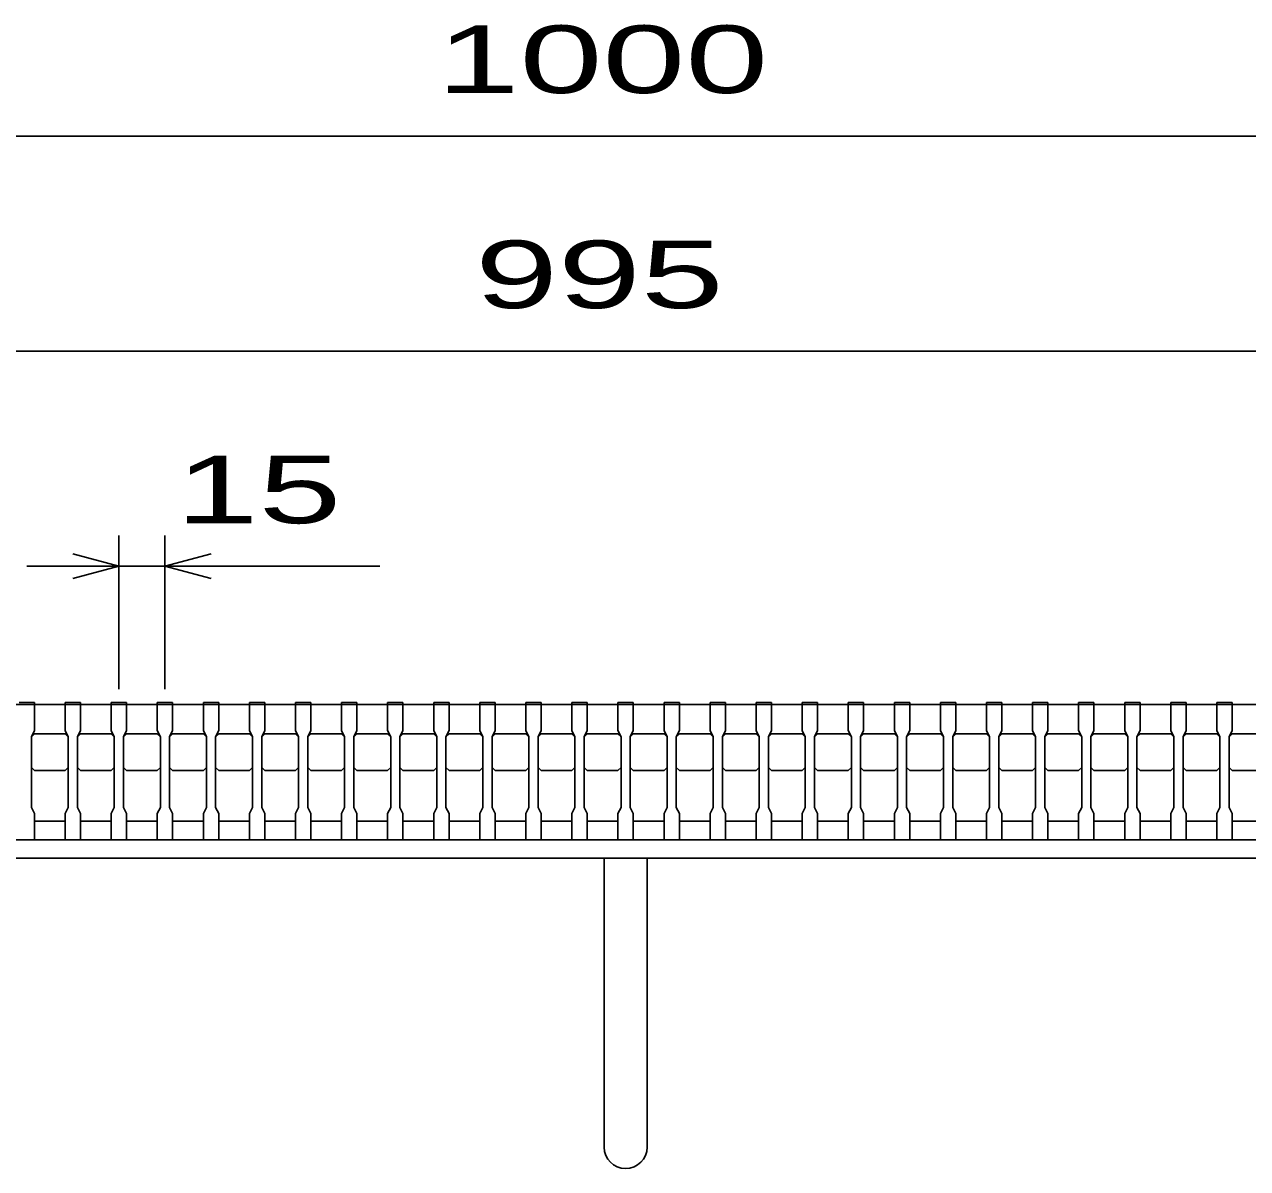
# Model space of a CAD drawing. Units: millimetres, scale not verified. Extents: x -1820 to 1731, y -1282 to 1054.
# Drawn here: x -1117.2 to -719, y -738.5 to -366.2 of the extents above; entities that cross this region are included whole.
import ezdxf
from ezdxf.enums import TextEntityAlignment as Align

# ---------------------------------------------------------------- set-up
doc = ezdxf.new("R2010")
doc.units = ezdxf.units.MM
doc.header["$LTSCALE"] = 10
for name, color, linetype, lineweight in [('16', 3, 'Continuous', 25), ('19', 6, 'Continuous', 25), ('22', 4, 'Continuous', 25)]:
    doc.layers.add(name, color=color, linetype=linetype, lineweight=lineweight)
doc.styles.add('ベクトル', font='')
doc.styles.get('ベクトル').set_extended_font_data('ベクトル')

msp = doc.modelspace()

# ---------------------------------------------------------------- linework, layer by layer
at = {"layer": '16'}
for p, q in [((-1419, -587.5), (-424, -587.5)), ((-1119, -586.8), (-1114, -586.8)), ((-1114, -587.5), (-1119, -587.5)), ((-1114, -586.8), (-1114, -587.5)), ((-1114, -596), (-1114, -587.5)), ((-1104, -587.5), (-1104, -586.8)), ((-1104, -586.8), (-1099, -586.8)), ((-1104, -587.5), (-1104, -596)), ((-1099, -587.5), (-1104, -587.5)), ((-1099, -586.8), (-1099, -587.5)), ((-1099, -596), (-1099, -587.5)), ((-1089, -587.5), (-1089, -586.8)), ((-1089, -586.8), (-1084, -586.8)), ((-1089, -587.5), (-1089, -596)), ((-1084, -587.5), (-1089, -587.5)), ((-1084, -586.8), (-1084, -587.5)), ((-1084, -596), (-1084, -587.5)), ((-1074, -587.5), (-1074, -586.8)), ((-1074, -586.8), (-1069, -586.8)), ((-1074, -587.5), (-1074, -596)), ((-1069, -587.5), (-1074, -587.5)), ((-1069, -586.8), (-1069, -587.5)), ((-1069, -596), (-1069, -587.5)), ((-1059, -587.5), (-1059, -586.8)), ((-1059, -586.8), (-1054, -586.8)), ((-1059, -587.5), (-1059, -596)), ((-1054, -587.5), (-1059, -587.5)), ((-1054, -586.8), (-1054, -587.5)), ((-1054, -596), (-1054, -587.5)), ((-1044, -587.5), (-1044, -586.8)), ((-1044, -586.8), (-1039, -586.8)), ((-1044, -587.5), (-1044, -596)), ((-1039, -587.5), (-1044, -587.5)), ((-1039, -586.8), (-1039, -587.5)), ((-1039, -596), (-1039, -587.5)), ((-1029, -587.5), (-1029, -586.8)), ((-1029, -586.8), (-1024, -586.8)), ((-1029, -587.5), (-1029, -596)), ((-1024, -587.5), (-1029, -587.5)), ((-1024, -586.8), (-1024, -587.5)), ((-1024, -596), (-1024, -587.5)), ((-1014, -587.5), (-1014, -586.8)), ((-1014, -586.8), (-1009, -586.8)), ((-1014, -587.5), (-1014, -596)), ((-1009, -587.5), (-1014, -587.5)), ((-1009, -586.8), (-1009, -587.5)), ((-1009, -596), (-1009, -587.5)), ((-999, -587.5), (-999, -586.8)), ((-999, -586.8), (-994, -586.8)), ((-999, -587.5), (-999, -596)), ((-994, -587.5), (-999, -587.5)), ((-994, -586.8), (-994, -587.5)), ((-994, -596), (-994, -587.5)), ((-984, -587.5), (-984, -586.8)), ((-984, -586.8), (-979, -586.8)), ((-984, -587.5), (-984, -596)), ((-979, -587.5), (-984, -587.5)), ((-979, -586.8), (-979, -587.5)), ((-979, -596), (-979, -587.5)), ((-969, -587.5), (-969, -586.8)), ((-969, -586.8), (-964, -586.8)), ((-969, -587.5), (-969, -596)), ((-964, -587.5), (-969, -587.5)), ((-964, -586.8), (-964, -587.5)), ((-964, -596), (-964, -587.5)), ((-954, -587.5), (-954, -586.8)), ((-954, -586.8), (-949, -586.8)), ((-954, -587.5), (-954, -596)), ((-949, -587.5), (-954, -587.5)), ((-949, -586.8), (-949, -587.5)), ((-949, -596), (-949, -587.5)), ((-939, -587.5), (-939, -586.8)), ((-939, -586.8), (-934, -586.8)), ((-939, -587.5), (-939, -596)), ((-934, -587.5), (-939, -587.5)), ((-934, -586.8), (-934, -587.5)), ((-934, -596), (-934, -587.5)), ((-924, -587.5), (-924, -586.8)), ((-924, -586.8), (-919, -586.8)), ((-924, -587.5), (-924, -596)), ((-919, -587.5), (-924, -587.5)), ((-919, -586.8), (-919, -587.5)), ((-919, -596), (-919, -587.5)), ((-909, -587.5), (-909, -586.8)), ((-909, -586.8), (-904, -586.8)), ((-909, -587.5), (-909, -596)), ((-904, -587.5), (-909, -587.5)), ((-904, -586.8), (-904, -587.5)), ((-904, -596), (-904, -587.5)), ((-894, -587.5), (-894, -586.8)), ((-894, -586.8), (-889, -586.8)), ((-894, -587.5), (-894, -596)), ((-889, -587.5), (-894, -587.5)), ((-889, -586.8), (-889, -587.5)), ((-889, -596), (-889, -587.5)), ((-879, -587.5), (-879, -586.8)), ((-879, -586.8), (-874, -586.8)), ((-879, -587.5), (-879, -596)), ((-874, -587.5), (-879, -587.5)), ((-874, -586.8), (-874, -587.5)), ((-874, -596), (-874, -587.5)), ((-864, -587.5), (-864, -586.8)), ((-864, -586.8), (-859, -586.8)), ((-864, -587.5), (-864, -596)), ((-859, -587.5), (-864, -587.5)), ((-859, -586.8), (-859, -587.5)), ((-859, -596), (-859, -587.5)), ((-849, -587.5), (-849, -586.8)), ((-849, -586.8), (-844, -586.8)), ((-849, -587.5), (-849, -596)), ((-844, -587.5), (-849, -587.5)), ((-844, -586.8), (-844, -587.5)), ((-844, -596), (-844, -587.5)), ((-834, -587.5), (-834, -586.8)), ((-834, -586.8), (-829, -586.8)), ((-834, -587.5), (-834, -596)), ((-829, -587.5), (-834, -587.5)), ((-829, -586.8), (-829, -587.5)), ((-829, -596), (-829, -587.5)), ((-819, -587.5), (-819, -586.8)), ((-819, -586.8), (-814, -586.8)), ((-819, -587.5), (-819, -596)), ((-814, -587.5), (-819, -587.5)), ((-814, -586.8), (-814, -587.5)), ((-814, -596), (-814, -587.5)), ((-804, -587.5), (-804, -586.8)), ((-804, -586.8), (-799, -586.8)), ((-804, -587.5), (-804, -596)), ((-799, -587.5), (-804, -587.5)), ((-799, -586.8), (-799, -587.5)), ((-799, -596), (-799, -587.5)), ((-789, -587.5), (-789, -586.8)), ((-789, -586.8), (-784, -586.8)), ((-789, -587.5), (-789, -596)), ((-784, -587.5), (-789, -587.5)), ((-784, -586.8), (-784, -587.5)), ((-784, -596), (-784, -587.5)), ((-774, -587.5), (-774, -586.8)), ((-774, -586.8), (-769, -586.8)), ((-774, -587.5), (-774, -596)), ((-769, -587.5), (-774, -587.5)), ((-769, -586.8), (-769, -587.5)), ((-769, -596), (-769, -587.5)), ((-759, -587.5), (-759, -586.8)), ((-759, -586.8), (-754, -586.8)), ((-759, -587.5), (-759, -596)), ((-754, -587.5), (-759, -587.5)), ((-754, -586.8), (-754, -587.5)), ((-754, -596), (-754, -587.5)), ((-744, -587.5), (-744, -586.8)), ((-744, -586.8), (-739, -586.8)), ((-744, -587.5), (-744, -596)), ((-739, -587.5), (-744, -587.5)), ((-739, -586.8), (-739, -587.5)), ((-739, -596), (-739, -587.5)), ((-729, -587.5), (-729, -586.8)), ((-729, -586.8), (-724, -586.8)), ((-729, -587.5), (-729, -596)), ((-724, -587.5), (-729, -587.5)), ((-724, -586.8), (-724, -587.5)), ((-724, -596), (-724, -587.5)), ((-1115, -598), (-1114, -596)), ((-1115, -598), (-1114, -597)), ((-1114, -597), (-1104, -597)), ((-1104, -596), (-1103, -598)), ((-1104, -597), (-1103, -598)), ((-1100, -598), (-1099, -596)), ((-1100, -598), (-1099, -597)), ((-1099, -597), (-1089, -597)), ((-1089, -596), (-1088, -598)), ((-1089, -597), (-1088, -598)), ((-1085, -598), (-1084, -596)), ((-1085, -598), (-1084, -597)), ((-1084, -597), (-1074, -597)), ((-1074, -596), (-1073, -598)), ((-1074, -597), (-1073, -598)), ((-1070, -598), (-1069, -596)), ((-1070, -598), (-1069, -597)), ((-1069, -597), (-1059, -597)), ((-1059, -596), (-1058, -598)), ((-1059, -597), (-1058, -598)), ((-1055, -598), (-1054, -596)), ((-1055, -598), (-1054, -597)), ((-1054, -597), (-1044, -597)), ((-1044, -596), (-1043, -598)), ((-1044, -597), (-1043, -598)), ((-1040, -598), (-1039, -596)), ((-1040, -598), (-1039, -597)), ((-1039, -597), (-1029, -597)), ((-1029, -596), (-1028, -598)), ((-1029, -597), (-1028, -598)), ((-1025, -598), (-1024, -596)), ((-1025, -598), (-1024, -597)), ((-1024, -597), (-1014, -597)), ((-1014, -596), (-1013, -598)), ((-1014, -597), (-1013, -598)), ((-1010, -598), (-1009, -596)), ((-1010, -598), (-1009, -597)), ((-1009, -597), (-999, -597)), ((-999, -596), (-998, -598)), ((-999, -597), (-998, -598)), ((-995, -598), (-994, -596)), ((-995, -598), (-994, -597)), ((-994, -597), (-984, -597)), ((-984, -596), (-983, -598)), ((-984, -597), (-983, -598)), ((-980, -598), (-979, -596)), ((-980, -598), (-979, -597)), ((-979, -597), (-969, -597)), ((-969, -596), (-968, -598)), ((-969, -597), (-968, -598)), ((-965, -598), (-964, -596)), ((-965, -598), (-964, -597)), ((-964, -597), (-954, -597)), ((-954, -596), (-953, -598)), ((-954, -597), (-953, -598)), ((-950, -598), (-949, -596)), ((-950, -598), (-949, -597)), ((-949, -597), (-939, -597)), ((-939, -596), (-938, -598)), ((-939, -597), (-938, -598)), ((-935, -598), (-934, -596)), ((-935, -598), (-934, -597)), ((-934, -597), (-924, -597)), ((-924, -596), (-923, -598)), ((-924, -597), (-923, -598)), ((-920, -598), (-919, -596)), ((-920, -598), (-919, -597)), ((-919, -597), (-909, -597)), ((-909, -596), (-908, -598)), ((-909, -597), (-908, -598)), ((-905, -598), (-904, -596)), ((-905, -598), (-904, -597)), ((-904, -597), (-894, -597)), ((-894, -596), (-893, -598)), ((-894, -597), (-893, -598)), ((-890, -598), (-889, -596)), ((-890, -598), (-889, -597)), ((-889, -597), (-879, -597)), ((-879, -596), (-878, -598)), ((-879, -597), (-878, -598)), ((-875, -598), (-874, -596)), ((-875, -598), (-874, -597)), ((-874, -597), (-864, -597)), ((-864, -596), (-863, -598)), ((-864, -597), (-863, -598)), ((-860, -598), (-859, -596)), ((-860, -598), (-859, -597)), ((-859, -597), (-849, -597)), ((-849, -596), (-848, -598)), ((-849, -597), (-848, -598)), ((-845, -598), (-844, -596)), ((-845, -598), (-844, -597)), ((-844, -597), (-834, -597)), ((-834, -596), (-833, -598)), ((-834, -597), (-833, -598)), ((-830, -598), (-829, -596)), ((-830, -598), (-829, -597)), ((-829, -597), (-819, -597)), ((-819, -596), (-818, -598)), ((-819, -597), (-818, -598)), ((-815, -598), (-814, -596)), ((-815, -598), (-814, -597)), ((-814, -597), (-804, -597)), ((-804, -596), (-803, -598)), ((-804, -597), (-803, -598)), ((-800, -598), (-799, -596)), ((-800, -598), (-799, -597)), ((-799, -597), (-789, -597)), ((-789, -596), (-788, -598)), ((-789, -597), (-788, -598)), ((-785, -598), (-784, -596)), ((-785, -598), (-784, -597)), ((-784, -597), (-774, -597)), ((-774, -596), (-773, -598)), ((-774, -597), (-773, -598)), ((-770, -598), (-769, -596)), ((-770, -598), (-769, -597)), ((-769, -597), (-759, -597)), ((-759, -596), (-758, -598)), ((-759, -597), (-758, -598)), ((-755, -598), (-754, -596)), ((-755, -598), (-754, -597)), ((-754, -597), (-744, -597)), ((-744, -596), (-743, -598)), ((-744, -597), (-743, -598)), ((-740, -598), (-739, -596)), ((-740, -598), (-739, -597)), ((-739, -597), (-729, -597)), ((-729, -596), (-728, -598)), ((-729, -597), (-728, -598)), ((-725, -598), (-724, -596)), ((-725, -598), (-724, -597)), ((-724, -597), (-714, -597)), ((-1115, -621), (-1115, -598)), ((-1103, -598), (-1103, -621)), ((-1100, -621), (-1100, -598)), ((-1088, -598), (-1088, -621)), ((-1085, -621), (-1085, -598)), ((-1073, -598), (-1073, -621)), ((-1070, -621), (-1070, -598)), ((-1058, -598), (-1058, -621)), ((-1055, -621), (-1055, -598)), ((-1043, -598), (-1043, -621)), ((-1040, -621), (-1040, -598)), ((-1028, -598), (-1028, -621)), ((-1025, -621), (-1025, -598)), ((-1013, -598), (-1013, -621)), ((-1010, -621), (-1010, -598)), ((-998, -598), (-998, -621)), ((-995, -621), (-995, -598)), ((-983, -598), (-983, -621)), ((-980, -621), (-980, -598)), ((-968, -598), (-968, -621)), ((-965, -621), (-965, -598)), ((-953, -598), (-953, -621)), ((-950, -621), (-950, -598)), ((-938, -598), (-938, -621)), ((-935, -621), (-935, -598)), ((-923, -598), (-923, -621)), ((-920, -621), (-920, -598)), ((-908, -598), (-908, -621)), ((-905, -621), (-905, -598)), ((-893, -598), (-893, -621)), ((-890, -621), (-890, -598)), ((-878, -598), (-878, -621)), ((-875, -621), (-875, -598)), ((-863, -598), (-863, -621)), ((-860, -621), (-860, -598)), ((-848, -598), (-848, -621)), ((-845, -621), (-845, -598)), ((-833, -598), (-833, -621)), ((-830, -621), (-830, -598)), ((-818, -598), (-818, -621)), ((-815, -621), (-815, -598)), ((-803, -598), (-803, -621)), ((-800, -621), (-800, -598)), ((-788, -598), (-788, -621)), ((-785, -621), (-785, -598)), ((-773, -598), (-773, -621)), ((-770, -621), (-770, -598)), ((-758, -598), (-758, -621)), ((-755, -621), (-755, -598)), ((-743, -598), (-743, -621)), ((-740, -621), (-740, -598)), ((-728, -598), (-728, -621)), ((-725, -621), (-725, -598)), ((-1114, -609), (-1115, -608)), ((-1104, -609), (-1114, -609)), ((-1103, -608), (-1104, -609)), ((-1099, -609), (-1100, -608)), ((-1089, -609), (-1099, -609)), ((-1088, -608), (-1089, -609)), ((-1084, -609), (-1085, -608)), ((-1074, -609), (-1084, -609)), ((-1073, -608), (-1074, -609)), ((-1069, -609), (-1070, -608)), ((-1059, -609), (-1069, -609)), ((-1058, -608), (-1059, -609)), ((-1054, -609), (-1055, -608)), ((-1044, -609), (-1054, -609)), ((-1043, -608), (-1044, -609)), ((-1039, -609), (-1040, -608)), ((-1029, -609), (-1039, -609)), ((-1028, -608), (-1029, -609)), ((-1024, -609), (-1025, -608)), ((-1014, -609), (-1024, -609)), ((-1013, -608), (-1014, -609)), ((-1009, -609), (-1010, -608)), ((-999, -609), (-1009, -609)), ((-998, -608), (-999, -609)), ((-994, -609), (-995, -608)), ((-984, -609), (-994, -609)), ((-983, -608), (-984, -609)), ((-979, -609), (-980, -608)), ((-969, -609), (-979, -609)), ((-968, -608), (-969, -609)), ((-964, -609), (-965, -608)), ((-954, -609), (-964, -609)), ((-953, -608), (-954, -609)), ((-949, -609), (-950, -608)), ((-939, -609), (-949, -609)), ((-938, -608), (-939, -609)), ((-934, -609), (-935, -608)), ((-924, -609), (-934, -609)), ((-923, -608), (-924, -609)), ((-919, -609), (-920, -608)), ((-909, -609), (-919, -609)), ((-908, -608), (-909, -609)), ((-904, -609), (-905, -608)), ((-894, -609), (-904, -609)), ((-893, -608), (-894, -609)), ((-889, -609), (-890, -608)), ((-879, -609), (-889, -609)), ((-878, -608), (-879, -609)), ((-874, -609), (-875, -608)), ((-864, -609), (-874, -609)), ((-863, -608), (-864, -609)), ((-859, -609), (-860, -608)), ((-849, -609), (-859, -609)), ((-848, -608), (-849, -609)), ((-844, -609), (-845, -608)), ((-834, -609), (-844, -609)), ((-833, -608), (-834, -609)), ((-829, -609), (-830, -608)), ((-819, -609), (-829, -609)), ((-818, -608), (-819, -609)), ((-814, -609), (-815, -608)), ((-804, -609), (-814, -609)), ((-803, -608), (-804, -609)), ((-799, -609), (-800, -608)), ((-789, -609), (-799, -609)), ((-788, -608), (-789, -609)), ((-784, -609), (-785, -608)), ((-774, -609), (-784, -609)), ((-773, -608), (-774, -609)), ((-769, -609), (-770, -608)), ((-759, -609), (-769, -609)), ((-758, -608), (-759, -609)), ((-754, -609), (-755, -608)), ((-744, -609), (-754, -609)), ((-743, -608), (-744, -609)), ((-739, -609), (-740, -608)), ((-729, -609), (-739, -609)), ((-728, -608), (-729, -609)), ((-724, -609), (-725, -608)), ((-714, -609), (-724, -609)), ((-1114, -623), (-1115, -621)), ((-1103, -621), (-1104, -623)), ((-1099, -623), (-1100, -621)), ((-1088, -621), (-1089, -623)), ((-1084, -623), (-1085, -621)), ((-1073, -621), (-1074, -623)), ((-1069, -623), (-1070, -621)), ((-1058, -621), (-1059, -623)), ((-1054, -623), (-1055, -621)), ((-1043, -621), (-1044, -623)), ((-1039, -623), (-1040, -621)), ((-1028, -621), (-1029, -623)), ((-1024, -623), (-1025, -621)), ((-1013, -621), (-1014, -623)), ((-1009, -623), (-1010, -621)), ((-998, -621), (-999, -623)), ((-994, -623), (-995, -621)), ((-983, -621), (-984, -623)), ((-979, -623), (-980, -621)), ((-968, -621), (-969, -623)), ((-964, -623), (-965, -621)), ((-953, -621), (-954, -623)), ((-949, -623), (-950, -621)), ((-938, -621), (-939, -623)), ((-934, -623), (-935, -621)), ((-923, -621), (-924, -623)), ((-919, -623), (-920, -621)), ((-908, -621), (-909, -623)), ((-904, -623), (-905, -621)), ((-893, -621), (-894, -623)), ((-889, -623), (-890, -621)), ((-878, -621), (-879, -623)), ((-874, -623), (-875, -621)), ((-863, -621), (-864, -623)), ((-859, -623), (-860, -621)), ((-848, -621), (-849, -623)), ((-844, -623), (-845, -621)), ((-833, -621), (-834, -623)), ((-829, -623), (-830, -621)), ((-818, -621), (-819, -623)), ((-814, -623), (-815, -621)), ((-803, -621), (-804, -623)), ((-799, -623), (-800, -621)), ((-788, -621), (-789, -623)), ((-784, -623), (-785, -621)), ((-773, -621), (-774, -623)), ((-769, -623), (-770, -621)), ((-758, -621), (-759, -623)), ((-754, -623), (-755, -621)), ((-743, -621), (-744, -623)), ((-739, -623), (-740, -621)), ((-728, -621), (-729, -623)), ((-724, -623), (-725, -621)), ((-1114, -631.5), (-1114, -623)), ((-1104, -623), (-1104, -631.5)), ((-1099, -631.5), (-1099, -623)), ((-1089, -623), (-1089, -631.5)), ((-1084, -631.5), (-1084, -623)), ((-1074, -623), (-1074, -631.5)), ((-1069, -631.5), (-1069, -623)), ((-1059, -623), (-1059, -631.5)), ((-1054, -631.5), (-1054, -623)), ((-1044, -623), (-1044, -631.5)), ((-1039, -631.5), (-1039, -623)), ((-1029, -623), (-1029, -631.5)), ((-1024, -631.5), (-1024, -623)), ((-1014, -623), (-1014, -631.5)), ((-1009, -631.5), (-1009, -623)), ((-999, -623), (-999, -631.5)), ((-994, -631.5), (-994, -623)), ((-984, -623), (-984, -631.5)), ((-979, -631.5), (-979, -623)), ((-969, -623), (-969, -631.5)), ((-964, -631.5), (-964, -623)), ((-954, -623), (-954, -631.5)), ((-949, -631.5), (-949, -623)), ((-939, -623), (-939, -631.5)), ((-934, -631.5), (-934, -623)), ((-924, -623), (-924, -631.5)), ((-919, -631.5), (-919, -623)), ((-909, -623), (-909, -631.5)), ((-904, -631.5), (-904, -623)), ((-894, -623), (-894, -631.5)), ((-889, -631.5), (-889, -623)), ((-879, -623), (-879, -631.5)), ((-874, -631.5), (-874, -623)), ((-864, -623), (-864, -631.5)), ((-859, -631.5), (-859, -623)), ((-849, -623), (-849, -631.5)), ((-844, -631.5), (-844, -623)), ((-834, -623), (-834, -631.5)), ((-829, -631.5), (-829, -623)), ((-819, -623), (-819, -631.5)), ((-814, -631.5), (-814, -623)), ((-804, -623), (-804, -631.5)), ((-799, -631.5), (-799, -623)), ((-789, -623), (-789, -631.5)), ((-784, -631.5), (-784, -623)), ((-774, -623), (-774, -631.5)), ((-769, -631.5), (-769, -623)), ((-759, -623), (-759, -631.5)), ((-754, -631.5), (-754, -623)), ((-744, -623), (-744, -631.5)), ((-739, -631.5), (-739, -623)), ((-729, -623), (-729, -631.5)), ((-724, -631.5), (-724, -623)), ((-1114, -625.5), (-1104, -625.5)), ((-1099, -625.5), (-1089, -625.5)), ((-1084, -625.5), (-1074, -625.5)), ((-1069, -625.5), (-1059, -625.5)), ((-1054, -625.5), (-1044, -625.5)), ((-1039, -625.5), (-1029, -625.5)), ((-1024, -625.5), (-1014, -625.5)), ((-1009, -625.5), (-999, -625.5)), ((-994, -625.5), (-984, -625.5)), ((-979, -625.5), (-969, -625.5)), ((-964, -625.5), (-954, -625.5)), ((-949, -625.5), (-939, -625.5)), ((-934, -625.5), (-924, -625.5)), ((-919, -625.5), (-909, -625.5)), ((-904, -625.5), (-894, -625.5)), ((-889, -625.5), (-879, -625.5)), ((-874, -625.5), (-864, -625.5)), ((-859, -625.5), (-849, -625.5)), ((-844, -625.5), (-834, -625.5)), ((-829, -625.5), (-819, -625.5)), ((-814, -625.5), (-804, -625.5)), ((-799, -625.5), (-789, -625.5)), ((-784, -625.5), (-774, -625.5)), ((-769, -625.5), (-759, -625.5)), ((-754, -625.5), (-744, -625.5)), ((-739, -625.5), (-729, -625.5)), ((-724, -625.5), (-714, -625.5)), ((-1119, -631.5), (-1114, -631.5)), ((-1104, -631.5), (-1099, -631.5)), ((-1089, -631.5), (-1084, -631.5)), ((-1074, -631.5), (-1069, -631.5)), ((-1059, -631.5), (-1054, -631.5)), ((-1044, -631.5), (-1039, -631.5)), ((-1029, -631.5), (-1024, -631.5)), ((-1014, -631.5), (-1009, -631.5)), ((-999, -631.5), (-994, -631.5)), ((-984, -631.5), (-979, -631.5)), ((-969, -631.5), (-964, -631.5)), ((-954, -631.5), (-949, -631.5)), ((-939, -631.5), (-934, -631.5)), ((-924, -631.5), (-919, -631.5)), ((-909, -631.5), (-904, -631.5)), ((-894, -631.5), (-889, -631.5)), ((-879, -631.5), (-874, -631.5)), ((-864, -631.5), (-859, -631.5)), ((-849, -631.5), (-844, -631.5)), ((-834, -631.5), (-829, -631.5)), ((-819, -631.5), (-814, -631.5)), ((-804, -631.5), (-799, -631.5)), ((-789, -631.5), (-784, -631.5)), ((-774, -631.5), (-769, -631.5)), ((-759, -631.5), (-754, -631.5)), ((-744, -631.5), (-739, -631.5)), ((-729, -631.5), (-724, -631.5))]:
    msp.add_line(p, q, dxfattribs=at)
at = {"layer": '19'}
for p, q in [((-1421.5, -631.5), (-421.5, -631.5)), ((-421.5, -637.5), (-1421.5, -637.5)), ((-928.5, -637.5), (-928.5, -731.5)), ((-914.5, -731.5), (-914.5, -637.5))]:
    msp.add_line(p, q, dxfattribs=at)
msp.add_arc((-921.5, -731.5), 7, 180, 0, dxfattribs=at)
at = {"layer": '22'}
for p, q in [((-1421.5, -402.5), (-421.5, -402.5)), ((-1419, -472.5), (-424, -472.5)), ((-1086.5, -582.5), (-1086.5, -532.5)), ((-1071.5, -532.5), (-1071.5, -582.5)), ((-1086.5, -542.5), (-1101.5, -538.5)), ((-1071.5, -542.5), (-1056.5, -538.5)), ((-1086.5, -542.5), (-1116.5, -542.5)), ((-1101.5, -546.5), (-1086.5, -542.5)), ((-1086.5, -542.5), (-1071.5, -542.5)), ((-1056.5, -546.5), (-1071.5, -542.5)), ((-1071.5, -542.5), (-1001.5, -542.5))]:
    msp.add_line(p, q, dxfattribs=at)

# ---------------------------------------------------------------- texts
at = {"layer": '22', "color": 2, "style": 'ベクトル', "width": 1.65}
for s, p in [(' 1000 ', (-996.5, -377.5)), (' 995 ', (-984, -447.5)), (' 15 ', (-1081.5, -517.5))]:
    msp.add_text(s, height=21.99, dxfattribs=at).set_placement(p, align=Align.MIDDLE_LEFT)

doc.saveas('drawing.dxf')
